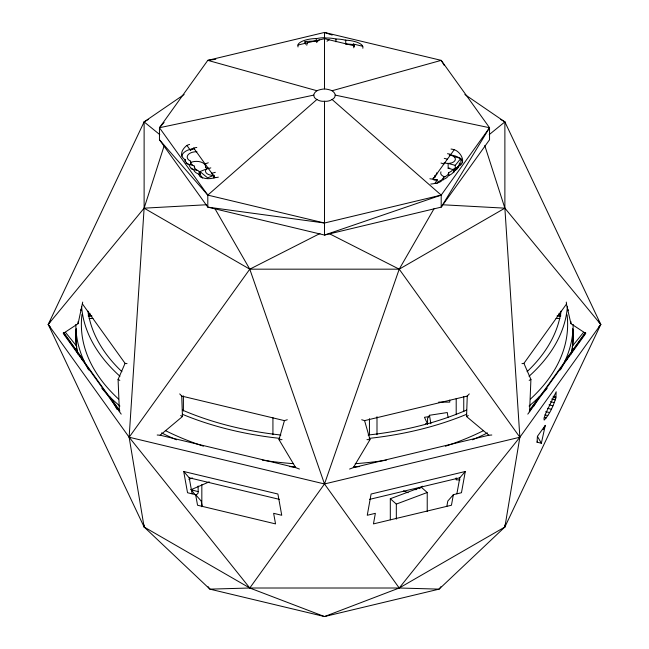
<?xml version="1.0" encoding="UTF-8"?>
<svg xmlns="http://www.w3.org/2000/svg" width="649" height="649" viewBox="0 0 649 649"><rect width="100%" height="100%" fill="white"/><g stroke="black" fill="none" stroke-linecap="round" stroke-linejoin="round"><path stroke-width="0.97" d="M555.86 397.959L556.185 391.769L545.801 413.218L543.992 418.329L544.162 420.098C549.881 414.038 553.297 405.836 555.86 397.959L553.078 397.293M491.804 435.008L488.867 435.219L466.558 416.553L467.256 396.077L469.276 393.911M527.791 414.127L529.592 411.701L530.914 379.397L523.93 363.351L566.463 304.073L566.293 302.085M537.048 442.204L537.421 436.339L545.29 425.371L541.355 443.235L537.048 442.204L537.567 441.15M121.209 414.127L63.253 333.44L78.091 323.648L82.707 302.085M184.138 94.503L144.119 121.89L48.213 324.451L144.119 527.004L209.887 589.138L324.5 616.55L439.113 589.138L504.881 527.004L519.865 437.239L504.881 208.167L504.881 121.89L464.862 94.503M453.359 494.676L451.453 505.238L373.459 523.897L375.365 513.327L367.261 515.265L371.09 494.019L465.292 471.49L461.463 492.737L453.359 494.676L447.81 501.044L446.845 506.35M456.888 493.775L459.8 477.794L465.292 471.49M299.416 469.057L295.701 467.637L278.997 439.641L284.424 420.633L287.288 419.749M164.238 145.546L144.119 208.167L129.135 437.239L144.119 527.004L249.784 588.01L324.5 616.55L399.216 588.01L504.881 527.004L600.787 324.451L504.881 121.89L500.517 119.375M119.408 411.701L118.086 379.397L125.07 363.351L82.537 304.073M80.663 310.352L81.23 309.151M543.229 429.573L545.29 425.371M433.986 208.808L399.216 269.173L324.5 483.959L249.784 588.01L209.887 589.138L208.126 586.688M349.584 469.057L353.299 467.637L370.003 439.641L364.576 420.633L361.712 419.749M489.541 127.731L441.198 207.136L324.5 235.052L207.802 207.136L159.459 139.762L159.459 127.731L207.802 60.357L324.5 32.45L441.198 60.357L489.541 127.731L489.541 139.762L441.198 207.136L441.198 195.106L489.541 127.731L335.184 95.103A10.343 4.876 16.4 0 0 332.053 90.738A10.343 3.643 6.3 0 0 324.5 88.929A10.343 3.643 -6.3 0 0 316.947 90.738A10.343 4.876 -16.4 0 0 313.816 95.103L159.459 127.731L207.802 195.106L207.802 207.136L324.5 223.013L441.198 195.106L332.053 99.459M448.053 417.258L447.266 412.537L429.468 415.287L427.561 418.402L427.561 424.414M50.573 321.158L48.213 324.451L129.135 437.239L249.784 588.01L399.216 588.01L439.113 589.138L440.874 586.688M429.889 178.751A14.732 8.51 0 0 0 433.005 179.124L454.243 149.692A14.732 8.51 0 0 0 451.047 149.051M433.005 179.124L433.848 179.343A15.527 9.946 18.9 0 0 437.369 179.895L434.854 183.391A14.732 8.51 0 0 1 430.774 184.048M529.487 410.338L539.027 397.042A111.409 14.189 -62.8 0 0 533.575 406.485M585.244 332.621L565.101 360.698A111.409 14.189 -62.8 0 1 567.518 359.173M529.235 411.344L585.698 332.645M529.592 411.701L585.747 333.44L570.909 323.648L566.463 304.073M455.249 165.349L448.143 163.443L448.143 168.253L455.249 170.168L455.249 165.349L460.855 158.413L453.748 156.498M455.249 170.168L460.855 163.224L460.855 158.413M572.167 346.396L583.573 332.288M598.857 326.788L600.787 324.451L598.427 321.158M159.459 127.731L164.1 122.426M195.706 495.593L198.14 493.094L198.14 486.012M159.459 139.762L207.802 195.106L316.947 99.459M157.196 435.008L160.133 435.219L182.442 416.553L181.744 396.077L179.724 393.911M415.839 489.776L417.242 488.616M419.497 488.616L422.45 486.182M489.184 134.659L504.881 121.89M50.143 326.788L48.213 324.451L144.119 208.167L144.119 121.89L148.483 119.375M466.558 416.553L468.302 415.547M529.178 380.395L530.914 379.397M196.817 147.477A14.732 8.51 0 0 0 193.702 148.053L193.41 148.207A15.836 10.133 -18.9 0 0 190.311 150.179L186.912 145.441A15.641 10.019 -18.9 0 0 185.241 146.893A14.603 9.354 -18.9 0 0 184.949 159.63M319.998 233.502L249.784 269.173L129.135 437.239L324.5 483.959L519.865 437.239L600.787 324.451L504.881 208.167L484.762 145.546M209.238 481.858L191.139 489.679M201.514 177.656L199.989 176.398L199.989 171.587L206.414 168.991M214.016 178.15L214.016 175.262L207.599 177.858L199.989 171.587M434.854 183.391A14.7 9.411 18.9 0 0 439.332 182.304A14.262 9.135 18.9 0 0 442.715 179.522A14.554 9.321 18.9 0 0 444.841 178.8A14.254 9.127 18.9 0 0 448.532 175.481A14.513 9.289 18.9 0 0 449.879 174.97A14.246 9.118 18.9 0 0 453.821 171.085L454.422 170.833A14.246 9.118 18.9 0 0 458.551 166.347C467.061 162.583 460.579 151.777 454.397 149.765M188.859 479.343L192.428 477.989M390.309 519.792L390.309 498.732L421.209 487.148L427.229 492.502L427.229 511.55M390.309 498.732L396.328 504.086L427.229 492.502M441.198 195.106L324.5 235.052L324.5 101.268A10.343 7.853 9.1 0 0 332.053 99.467A10.343 6.62 18.9 0 0 335.184 95.103M332.053 90.738L441.198 60.357L444.354 65.533M298.037 46.947A14.732 8.51 0 0 1 297.932 45.049L324.5 38.697L354.07 45.771A14.732 8.51 0 0 1 353.705 47.799M364.576 420.633L467.256 396.077M353.299 467.637L488.867 435.219M369.524 499.381L459.8 477.794M429.297 416.553L424.454 417.299L427.31 423.464L425.533 423.74M521.966 363.651L523.93 363.351M215.784 59.27L207.802 60.357L316.947 90.738M206.455 204.76L144.119 208.167L249.784 269.173L399.216 269.173L504.881 208.167L442.545 204.76M305.054 43.434L305.054 41.512L317.32 40.895M88.264 313.345L90.146 313.345M558.854 313.345L560.736 313.345M88.264 314.619L90.146 314.619M558.854 314.619L560.736 314.619M88.256 315.552L91.079 315.552M557.921 315.552L560.744 315.552M88.24 316.055L92.02 316.055M556.98 316.055L560.76 316.055M89.164 318.505L92.969 318.505M556.031 318.505L559.836 318.505M438.7 402.12L449.749 402.12L449.749 400.117M278.997 439.641L282.023 439.641M366.977 439.641L370.003 439.641M459.971 479.854L456.198 479.854L456.198 477.851M125.07 363.351L127.034 363.651M354.07 46.655A14.732 8.51 0 0 0 353.259 44.01L362.742 46.282A14.732 8.51 0 0 1 362.848 48.261M207.802 195.106L324.5 223.013M553.078 396.239L555.86 396.904M551.626 399.03L555.341 399.914M550.409 401.666L554.351 402.607M549.046 404.862L552.98 405.803M547.529 408.31L551.334 409.219M545.728 411.644L549.565 412.569M544.884 414.857L547.821 415.555M544.308 417.469L546.255 417.94M181.744 396.077L284.424 420.633M160.133 435.219L295.701 467.637M183.708 471.49L277.91 494.019L281.739 515.265L273.635 513.327L275.541 523.897L197.547 505.238L195.641 494.676L187.537 492.737L183.708 471.49L189.2 477.794L192.112 493.775M189.2 477.794L279.476 499.381M190.774 489.638L198.14 491.65M345.203 40.124L345.025 40.084A14.392 5.07 6.3 0 0 335.963 39.021A14.432 5.087 6.3 0 0 326.147 38.007A14.213 5.005 6.3 0 0 324.5 37.699A14.416 5.078 -6.3 0 0 316.306 38.648L316.306 41.568M345.252 40.141L345.739 40.262L345.739 44.254A14.732 8.51 0 0 1 354.054 44.838M332.15 35.07L324.5 32.45L324.5 37.699M403.516 490.855L408.132 492.721M329.002 233.502L399.216 269.173L519.865 437.239L399.216 588.01L324.5 483.959L249.784 269.173L215.014 208.808M118.086 379.397L119.822 380.395M180.698 415.547L182.442 416.553M144.119 121.89L159.816 134.659M195.641 494.676L201.19 501.044L202.155 506.35M65.427 332.288L76.833 346.396M191.496 490.06L195.106 494.798M193.702 148.053L214.957 177.68A14.732 8.51 0 0 0 218.372 177.145M63.659 332.483L83.899 360.698A111.409 14.189 62.8 0 0 81.482 359.173M119.805 410.744L109.973 397.042A111.409 14.189 62.8 0 1 117.112 409.478M63.302 332.645L119.765 411.344M537.421 436.339L541.355 443.235M567.77 309.151L568.337 310.352M429.468 415.287L430.904 423.789M305.054 41.512L305.46 44.213M570.909 321.628L570.909 323.648M504.881 525L504.881 527.004M463.751 396.636L463.751 411.677M456.198 398.64L456.198 414.687M453.813 171.085L453.813 172.707M459.419 162.883A11.422 6.595 0 0 1 452.897 169.365A9.208 5.314 0 0 1 448.662 172.577L448.662 174.5M448.662 172.577A9.208 5.314 0 0 1 443.591 177.177L443.591 179.1M434.798 175.538L434.798 177.461A9.208 5.314 0 0 0 433.061 178.215M396.328 504.086L396.328 519.127M376.996 416.69L376.996 434.741M369.443 418.694L369.443 434.741M335.963 39.013L335.963 41.787M324.5 38.697L324.5 88.929M272.929 417.591L272.929 434.733M205.555 163.483L205.555 167.337A9.208 5.314 0 0 1 207.85 168.943M201.831 484.576L201.831 506.747M196.947 151.744A9.208 5.314 0 0 0 187.829 155.127A9.208 5.314 0 0 0 190.603 161.179A9.208 5.314 0 0 0 194.4 166.168L194.4 168.091M190.603 161.179L190.603 164.067M185.046 161.496L185.046 159.557A14.254 9.127 -18.9 0 0 189.005 164.7A14.254 9.127 -18.9 0 0 193.548 169.543A14.278 9.143 -18.9 0 0 198.651 174.046M183.407 395.89L183.407 411.012M144.119 525L144.119 527.004M78.091 321.628L78.091 323.648M567.056 314.781A243.132 140.371 0 0 1 530.517 398.997M483.635 430.579A243.132 140.371 0 0 1 445.409 446.236M386.325 460.206A243.132 140.371 0 0 1 355.246 463.694M293.299 463.662A243.132 140.371 0 0 1 262.342 460.157M203.413 446.171A243.132 140.371 0 0 1 165.308 430.555M118.507 399.013A243.132 140.371 0 0 1 82.001 314.311M567.413 306.401A243.132 140.371 0 0 1 529.04 376.274M466.712 414.24A243.132 140.371 0 0 1 369.176 438.367M279.824 438.367A243.132 140.371 0 0 1 182.288 414.24M119.96 376.274A243.132 140.371 0 0 1 81.587 306.401M561.012 311.131A237.242 136.971 0 0 1 527.077 371.674M466.672 410.038A237.242 136.971 0 0 1 368.097 435.025M280.903 435.025A237.242 136.971 0 0 1 182.328 410.038M121.923 371.674A237.242 136.971 0 0 1 87.988 311.131M573.164 324.451A248.664 143.567 0 0 1 560.347 369.946M547.156 388.362A248.664 143.567 0 0 1 529.081 406.055M487.431 432.899A248.664 143.567 0 0 1 472.521 439.803M359.643 466.566A248.664 143.567 0 0 1 353.648 467.02M295.352 467.02A248.664 143.567 0 0 1 289.357 466.566M176.479 439.803A248.664 143.567 0 0 1 161.569 432.899M119.919 406.055A248.664 143.567 0 0 1 101.844 388.362M88.653 369.946A248.664 143.567 0 0 1 75.836 324.451M572.824 329.002A248.664 143.567 0 0 1 571.323 353.892M77.677 353.892A248.664 143.567 0 0 1 76.176 329.002M572.759 328.962A248.599 143.526 0 0 1 571.453 352.999M77.547 352.999A248.599 143.526 0 0 1 76.241 328.962M214.016 175.262A7.366 4.251 0 0 1 206.147 172.837A7.366 4.251 0 0 1 208.11 167.807M449.83 168.123A7.366 4.251 0 0 1 448.143 168.253M449.246 154.989A7.366 4.251 0 0 1 454.917 160.701A7.366 4.251 0 0 1 444.103 162.785M444.971 176.893A7.366 4.251 0 0 1 440.963 171.823M313.816 95.103A10.343 6.62 -18.9 0 0 316.947 99.467A10.343 7.853 -9.1 0 0 324.5 101.268M458.397 166.168A14.732 8.51 0 0 1 458.624 166.963M436.615 172.861A11.422 6.595 0 0 0 436.826 174.281A9.208 5.314 0 0 0 434.798 177.461M453.156 169.292A14.732 8.51 0 0 1 454.089 171.417M447.51 153.708A14.732 8.51 0 0 1 450.666 154.389M450.674 155.03A14.732 8.51 0 0 1 462.705 162.631M448.329 173.859A14.732 8.51 0 0 1 448.97 175.335M444.281 158.364A14.732 8.51 0 0 1 447.299 159.2M443.591 177.177A9.208 5.314 0 0 1 438.01 181.566A9.208 5.314 0 0 1 436.915 183.351M443.105 178.434A14.732 8.51 0 0 1 443.583 179.943M441.012 163.045A14.732 8.51 0 0 1 443.794 164.092M437.369 179.895A14.732 8.51 0 0 1 433.946 180.065M297.964 45.049A14.643 5.16 -6.3 0 1 316.363 38.567M306.799 45.243A14.732 8.51 0 0 1 307.553 42.753M316.598 42.599A14.732 8.51 0 0 1 319.3 39.938M327.007 41.236A14.732 8.51 0 0 1 329.075 39.792M345.698 40.189A14.643 5.16 6.3 0 1 362.71 46.282M353.267 44.01A15.389 5.419 6.3 0 1 354.07 45.771M214.933 177.599A14.87 9.516 -18.9 0 1 198.48 174.119M215.314 172.326A14.732 8.51 0 0 1 211.728 173.178M200.411 173.997A9.208 5.314 0 0 1 198.764 171.003A9.208 5.314 0 0 1 194.4 166.168M200.2 174.751A14.732 8.51 0 0 1 198.975 174.557M202.545 178.118A11.422 6.595 0 0 1 201.498 176.001M210.82 167.872A14.732 8.51 0 0 1 208.378 168.505M197.012 170.192A14.732 8.51 0 0 1 190.984 168.675M208.264 162.761A14.732 8.51 0 0 1 204.979 163.767M192.745 165.292A14.732 8.51 0 0 1 185.93 163.037M181.761 156.158A14.732 8.51 0 0 1 191.926 148.954M190.709 162.51A9.208 5.314 0 0 1 200.939 162.047A9.208 5.314 0 0 1 205.555 167.337M186.912 145.441A14.732 8.51 0 0 1 189.597 144.403M190.311 150.179A14.732 8.51 0 0 1 194.294 148.816"/></g></svg>
